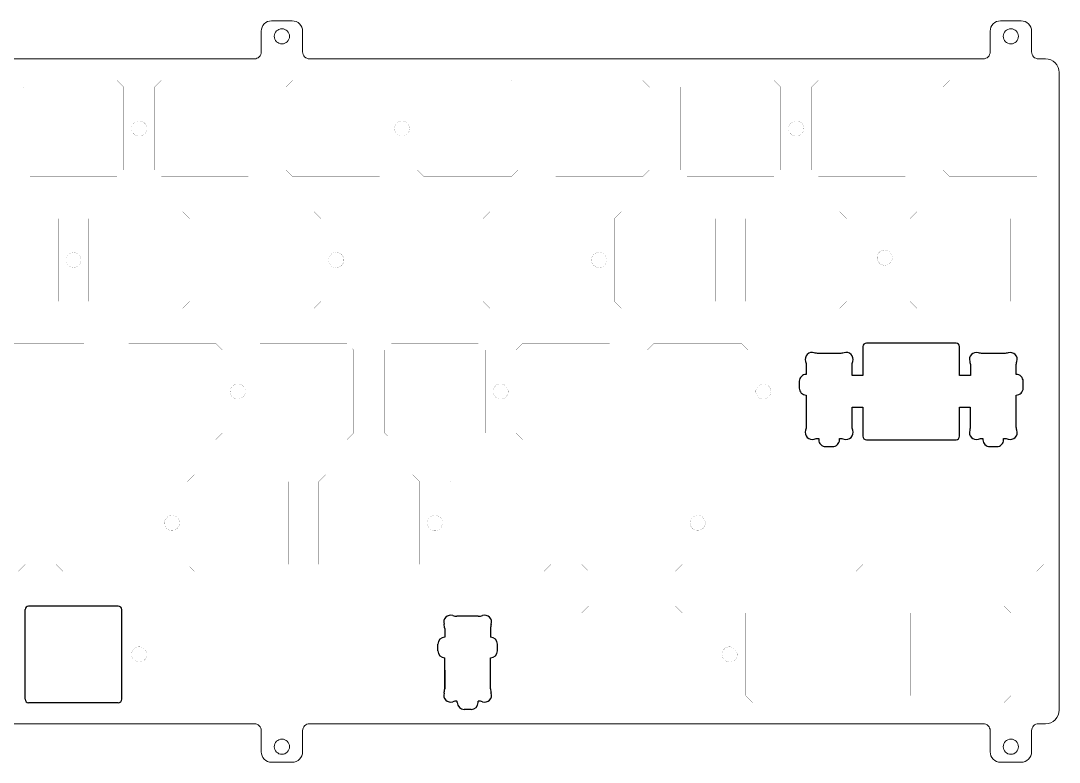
# Model space of a CAD drawing. Header units: millimetres. Extents: x 24 to 310, y 15 to 122.
# Drawn here: x 159 to 309.5, y 14.6 to 122 of the extents above; entities that cross this region are included whole.
import ezdxf

# ---------------------------------------------------------------- set-up
doc = ezdxf.new("R2010")
doc.units = ezdxf.units.MM
doc.layers.add('1', color=7, linetype='Continuous', lineweight=0)
doc.layers.add('Mechanical1', color=6, linetype='Continuous')
doc.layers.add('定位板 v10 v5 v1_定位板 v10 v5_定位板 v9_Sketch2', color=7, linetype='Continuous')

msp = doc.modelspace()

# ---------------------------------------------------------------- linework, layer by layer
for p, q in [((159.62, 23.69), (159.62, 36.69)), ((173.12, 37.19), (160.12, 37.19)), ((173.62, 23.69), (173.62, 36.69)), ((225.31, 35.72), (222.22, 35.72)), ((220.44, 33.94), (220.44, 32.69)), ((227.09, 33.94), (227.09, 32.69)), ((219.44, 30.69), (219.44, 31.69)), ((228.09, 30.69), (228.09, 31.69)), ((220.44, 25.2), (220.44, 29.69)), ((227.09, 25.2), (227.09, 29.69)), ((220.44, 27.89), (220.44, 25.2)), ((173.12, 23.19), (160.12, 23.19)), ((222.22, 23.42), (222.27, 23.42)), ((222.27, 23.22), (222.27, 23.42)), ((225.27, 23.22), (225.27, 23.42)), ((225.31, 23.42), (225.27, 23.42)), ((224.27, 22.22), (223.27, 22.22))]:
    msp.add_line(p, q)
for centre, radius, start, end in [((160.12, 36.69), 0.5, 90, 180), ((173.12, 36.69), 0.5, 0, 90), ((221.3, 34.87), 1, 72.0237, 197.9763), ((222.22, 37.72), 2, 252.0237, 270), ((225.31, 37.72), 2, 270, 287.9763), ((226.24, 34.87), 1, 342.0237, 107.9763), ((218.44, 33.94), 2, 0, 17.9763), ((229.09, 33.94), 2, 162.0237, 180), ((220.44, 31.69), 1, 90, 180), ((227.09, 31.69), 1, 0, 90), ((220.44, 30.69), 1, 180, 270), ((227.09, 30.69), 1, 270, 0), ((221.3, 24.27), 1, 162.0237, 287.9763), ((218.44, 25.2), 2, 342.0237, 0), ((226.24, 24.27), 1, 252.0237, 17.9763), ((229.09, 25.2), 2, 180, 197.9763), ((160.12, 23.69), 0.5, 180, 270), ((173.12, 23.69), 0.5, 270, 360), ((222.22, 21.42), 2, 90, 107.9763), ((223.27, 23.22), 1, 180, 270), ((224.27, 23.22), 1, 270, 0), ((225.31, 21.42), 2, 72.0237, 90)]:
    msp.add_arc(centre, radius, start, end)
at = {"layer": '1'}
msp.add_lwpolyline([(140.44, 116.49), (192.84, 116.49, 0.414214), (193.84, 117.49), (193.84, 120.5, -0.414214), (195.34, 122), (198.34, 122, -0.414214), (199.84, 120.5), (199.84, 117.49, 0.414214), (200.84, 116.49), (298.52, 116.49, 0.414214), (299.52, 117.49), (299.52, 120.5, -0.414214), (301.02, 122), (304.02, 122, -0.414214), (305.52, 120.5), (305.52, 117.49, 0.414214), (306.52, 116.49), (307.53, 116.49, -0.414214), (309.53, 114.49), (309.53, 22.14, -0.414214), (307.53, 20.14), (306.52, 20.14, 0.414214), (305.52, 19.14), (305.52, 16.07, -0.414214), (304.02, 14.57), (301.02, 14.57, -0.414214), (299.52, 16.07), (299.52, 19.14, 0.414214), (298.52, 20.14), (200.84, 20.14, 0.414214), (199.84, 19.14), (199.84, 16.07, -0.414214), (198.34, 14.57), (195.34, 14.57, -0.414214), (193.84, 16.07), (193.84, 19.14, 0.414214), (192.84, 20.14), (140.44, 20.14, 0.414214)], format="xyb", dxfattribs=at)
for centre in [(196.84, 119.75), (302.52, 119.75), (196.84, 16.82), (302.52, 16.82)]:
    msp.add_circle(centre, 1.1, dxfattribs=at)
at = {"layer": 'Mechanical1', "const_width": 0.0127}
for points in [[(159.32, 112.39), (160.32, 113.39)], [(160.32, 113.39), (172.92, 113.39)], [(172.92, 113.39), (173.92, 112.39)], [(178.37, 112.39), (179.37, 113.39)], [(179.37, 113.39), (191.97, 113.39)], [(191.97, 113.39), (192.97, 112.39)], [(197.42, 112.39), (198.42, 113.39)], [(198.42, 113.39), (211.02, 113.39)], [(211.02, 113.39), (212.02, 112.39)], [(216.47, 112.39), (217.47, 113.39)], [(217.47, 113.39), (230.07, 113.39)], [(230.07, 113.39), (231.07, 112.39)], [(235.52, 112.39), (236.52, 113.39)], [(236.52, 113.39), (249.12, 113.39)], [(249.12, 113.39), (250.12, 112.39)], [(254.57, 112.39), (255.57, 113.39)], [(255.57, 113.39), (268.17, 113.39)], [(268.17, 113.39), (269.17, 112.39)], [(273.62, 112.39), (274.62, 113.39)], [(274.62, 113.39), (287.22, 113.39)], [(287.22, 113.39), (288.22, 112.39)], [(292.67, 112.39), (293.67, 113.39)], [(293.67, 113.39), (306.27, 113.39)], [(306.27, 113.39), (307.27, 112.39)], [(159.32, 100.39), (159.32, 112.39)], [(173.92, 100.39), (173.92, 112.39)], [(178.37, 100.39), (178.37, 112.39)], [(192.97, 100.39), (192.97, 112.39)], [(197.42, 100.39), (197.42, 112.39)], [(212.02, 100.39), (212.02, 112.39)], [(216.47, 100.39), (216.47, 112.39)], [(231.07, 100.39), (231.07, 112.39)], [(235.52, 100.39), (235.52, 112.39)], [(250.12, 100.39), (250.12, 112.39)], [(254.57, 100.39), (254.57, 112.39)], [(269.17, 100.39), (269.17, 112.39)], [(273.62, 100.39), (273.62, 112.39)], [(288.22, 100.39), (288.22, 112.39)], [(292.67, 100.39), (292.67, 112.39)], [(307.27, 100.39), (307.27, 112.39)], [(159.32, 100.39), (160.32, 99.39)], [(160.32, 99.39), (172.92, 99.39)], [(172.92, 99.39), (173.92, 100.39)], [(178.37, 100.39), (179.37, 99.39)], [(179.37, 99.39), (191.97, 99.39)], [(191.97, 99.39), (192.97, 100.39)], [(197.42, 100.39), (198.42, 99.39)], [(198.42, 99.39), (211.02, 99.39)], [(211.02, 99.39), (212.02, 100.39)], [(216.47, 100.39), (217.47, 99.39)], [(217.47, 99.39), (230.07, 99.39)], [(230.07, 99.39), (231.07, 100.39)], [(235.52, 100.39), (236.52, 99.39)], [(236.52, 99.39), (249.12, 99.39)], [(249.12, 99.39), (250.12, 100.39)], [(254.57, 100.39), (255.57, 99.39)], [(255.57, 99.39), (268.17, 99.39)], [(268.17, 99.39), (269.17, 100.39)], [(273.62, 100.39), (274.62, 99.39)], [(274.62, 99.39), (287.22, 99.39)], [(287.22, 99.39), (288.22, 100.39)], [(292.67, 100.39), (293.67, 99.39)], [(293.67, 99.39), (306.27, 99.39)], [(306.27, 99.39), (307.27, 100.39)], [(150.8, 94.34), (163.4, 94.34)], [(163.4, 94.34), (164.4, 93.34)], [(164.4, 81.34), (164.4, 93.34)], [(168.85, 93.34), (169.85, 94.34)], [(168.85, 81.34), (168.85, 93.34)], [(169.85, 94.34), (182.45, 94.34)], [(182.45, 94.34), (183.45, 93.34)], [(183.45, 81.34), (183.45, 93.34)], [(187.9, 93.34), (188.9, 94.34)], [(187.9, 81.34), (187.9, 93.34)], [(188.9, 94.34), (201.5, 94.34)], [(201.5, 94.34), (202.5, 93.34)], [(202.5, 81.34), (202.5, 93.34)], [(206.95, 93.34), (207.95, 94.34)], [(206.95, 81.34), (206.95, 93.34)], [(207.95, 94.34), (220.55, 94.34)], [(220.55, 94.34), (221.55, 93.34)], [(221.55, 81.34), (221.55, 93.34)], [(226, 93.34), (227, 94.34)], [(226, 81.34), (226, 93.34)], [(227, 94.34), (239.6, 94.34)], [(239.6, 94.34), (240.6, 93.34)], [(240.6, 81.34), (240.6, 93.34)], [(245.05, 93.34), (246.05, 94.34)], [(245.05, 81.34), (245.05, 93.34)], [(246.05, 94.34), (258.65, 94.34)], [(258.65, 94.34), (259.65, 93.34)], [(259.65, 81.34), (259.65, 93.34)], [(264.1, 93.34), (265.1, 94.34)], [(264.1, 81.34), (264.1, 93.34)], [(265.1, 94.34), (277.7, 94.34)], [(277.7, 94.34), (278.7, 93.34)], [(278.7, 81.34), (278.7, 93.34)], [(287.91, 93.34), (288.91, 94.34)], [(287.91, 81.34), (287.91, 93.34)], [(288.91, 94.34), (301.51, 94.34)], [(301.51, 94.34), (302.51, 93.34)], [(302.51, 81.34), (302.51, 93.34)], [(163.4, 80.34), (164.4, 81.34)], [(168.85, 81.34), (169.85, 80.34)], [(182.45, 80.34), (183.45, 81.34)], [(187.9, 81.34), (188.9, 80.34)], [(201.5, 80.34), (202.5, 81.34)], [(206.95, 81.34), (207.95, 80.34)], [(220.55, 80.34), (221.55, 81.34)], [(226, 81.34), (227, 80.34)], [(239.6, 80.34), (240.6, 81.34)], [(245.05, 81.34), (246.05, 80.34)], [(258.65, 80.34), (259.65, 81.34)], [(264.1, 81.34), (265.1, 80.34)], [(277.7, 80.34), (278.7, 81.34)], [(287.91, 81.34), (288.91, 80.34)], [(301.51, 80.34), (302.51, 81.34)], [(150.8, 80.34), (163.4, 80.34)], [(169.85, 80.34), (182.45, 80.34)], [(188.9, 80.34), (201.5, 80.34)], [(207.95, 80.34), (220.55, 80.34)], [(227, 80.34), (239.6, 80.34)], [(246.05, 80.34), (258.65, 80.34)], [(265.1, 80.34), (277.7, 80.34)], [(288.91, 80.34), (301.51, 80.34)], [(155.56, 75.29), (168.16, 75.29)], [(168.16, 75.29), (169.16, 74.29)], [(173.61, 74.29), (174.61, 75.29)], [(174.61, 75.29), (187.21, 75.29)], [(187.21, 75.29), (188.21, 74.29)], [(192.66, 74.29), (193.66, 75.29)], [(193.66, 75.29), (206.26, 75.29)], [(206.26, 75.29), (207.26, 74.29)], [(211.71, 74.29), (212.71, 75.29)], [(212.71, 75.29), (225.31, 75.29)], [(225.31, 75.29), (226.31, 74.29)], [(230.76, 74.29), (231.76, 75.29)], [(231.76, 75.29), (244.36, 75.29)], [(244.36, 75.29), (245.36, 74.29)], [(249.81, 74.29), (250.81, 75.29)], [(250.81, 75.29), (263.41, 75.29)], [(263.41, 75.29), (264.41, 74.29)], [(169.16, 62.29), (169.16, 74.29)], [(173.61, 62.29), (173.61, 74.29)], [(188.21, 62.29), (188.21, 74.29)], [(192.66, 62.29), (192.66, 74.29)], [(207.26, 62.29), (207.26, 74.29)], [(211.71, 62.29), (211.71, 74.29)], [(226.31, 62.29), (226.31, 74.29)], [(230.76, 62.29), (230.76, 74.29)], [(245.36, 62.29), (245.36, 74.29)], [(249.81, 62.29), (249.81, 74.29)], [(264.41, 62.29), (264.41, 74.29)], [(168.16, 61.29), (169.16, 62.29)], [(173.61, 62.29), (174.61, 61.29)], [(187.21, 61.29), (188.21, 62.29)], [(192.66, 62.29), (193.66, 61.29)], [(206.26, 61.29), (207.26, 62.29)], [(211.71, 62.29), (212.71, 61.29)], [(225.31, 61.29), (226.31, 62.29)], [(230.76, 62.29), (231.76, 61.29)], [(244.36, 61.29), (245.36, 62.29)], [(249.81, 62.29), (250.81, 61.29)], [(263.41, 61.29), (264.41, 62.29)], [(155.56, 61.29), (168.16, 61.29)], [(174.61, 61.29), (187.21, 61.29)], [(193.66, 61.29), (206.26, 61.29)], [(212.71, 61.29), (225.31, 61.29)], [(231.76, 61.29), (244.36, 61.29)], [(250.81, 61.29), (263.41, 61.29)], [(158.64, 56.24), (159.64, 55.24)], [(164.09, 55.24), (165.09, 56.24)], [(165.09, 56.24), (177.69, 56.24)], [(177.69, 56.24), (178.69, 55.24)], [(183.14, 55.24), (184.14, 56.24)], [(184.14, 56.24), (196.74, 56.24)], [(196.74, 56.24), (197.74, 55.24)], [(202.19, 55.24), (203.19, 56.24)], [(203.19, 56.24), (215.79, 56.24)], [(215.79, 56.24), (216.79, 55.24)], [(221.24, 55.24), (222.24, 56.24)], [(222.24, 56.24), (234.84, 56.24)], [(234.84, 56.24), (235.84, 55.24)], [(240.29, 55.24), (241.29, 56.24)], [(241.29, 56.24), (253.89, 56.24)], [(253.89, 56.24), (254.89, 55.24)], [(266.48, 55.24), (267.48, 56.24)], [(267.48, 56.24), (280.08, 56.24)], [(280.08, 56.24), (281.08, 55.24)], [(292.67, 55.24), (293.67, 56.24)], [(293.67, 56.24), (306.27, 56.24)], [(306.27, 56.24), (307.27, 55.24)], [(159.64, 43.24), (159.64, 55.24)], [(164.09, 43.24), (164.09, 55.24)], [(178.69, 43.24), (178.69, 55.24)], [(183.14, 43.24), (183.14, 55.24)], [(197.74, 43.24), (197.74, 55.24)], [(202.19, 43.24), (202.19, 55.24)], [(216.79, 43.24), (216.79, 55.24)], [(221.24, 43.24), (221.24, 55.24)], [(235.84, 43.24), (235.84, 55.24)], [(240.29, 43.24), (240.29, 55.24)], [(254.89, 43.24), (254.89, 55.24)], [(266.48, 43.24), (266.48, 55.24)], [(281.08, 43.24), (281.08, 55.24)], [(292.67, 43.24), (292.67, 55.24)], [(307.27, 43.24), (307.27, 55.24)], [(158.64, 42.24), (159.64, 43.24)], [(164.09, 43.24), (165.09, 42.24)], [(165.09, 42.24), (177.69, 42.24)], [(177.69, 42.24), (178.69, 43.24)], [(183.14, 43.24), (184.14, 42.24)], [(184.14, 42.24), (196.74, 42.24)], [(196.74, 42.24), (197.74, 43.24)], [(202.19, 43.24), (203.19, 42.24)], [(203.19, 42.24), (215.79, 42.24)], [(215.79, 42.24), (216.79, 43.24)], [(221.24, 43.24), (222.24, 42.24)], [(222.24, 42.24), (234.84, 42.24)], [(234.84, 42.24), (235.84, 43.24)], [(240.29, 43.24), (241.29, 42.24)], [(241.29, 42.24), (253.89, 42.24)], [(253.89, 42.24), (254.89, 43.24)], [(266.48, 43.24), (267.48, 42.24)], [(267.48, 42.24), (280.08, 42.24)], [(280.08, 42.24), (281.08, 43.24)], [(292.67, 43.24), (293.67, 42.24)], [(293.67, 42.24), (306.27, 42.24)], [(306.27, 42.24), (307.27, 43.24)], [(240.29, 36.19), (241.29, 37.19)], [(240.29, 24.19), (240.29, 36.19)], [(241.29, 37.19), (253.89, 37.19)], [(253.89, 37.19), (254.89, 36.19)], [(254.89, 24.19), (254.89, 36.19)], [(264.1, 36.19), (265.1, 37.19)], [(264.1, 24.19), (264.1, 36.19)], [(265.1, 37.19), (277.7, 37.19)], [(277.7, 37.19), (278.7, 36.19)], [(278.7, 24.19), (278.7, 36.19)], [(287.92, 36.2), (288.92, 37.2)], [(287.92, 36.2), (288.92, 37.2)], [(287.92, 24.2), (287.92, 36.2)], [(287.92, 24.2), (287.92, 36.2)], [(288.92, 37.2), (301.52, 37.2)], [(288.92, 37.2), (301.52, 37.2)], [(301.52, 37.2), (302.52, 36.2)], [(301.52, 37.2), (302.52, 36.2)], [(302.52, 24.2), (302.52, 36.2)], [(302.52, 24.2), (302.52, 36.2)], [(240.29, 24.19), (241.29, 23.19)], [(253.89, 23.19), (254.89, 24.19)], [(264.1, 24.19), (265.1, 23.19)], [(277.7, 23.19), (278.7, 24.19)], [(287.92, 24.2), (288.92, 23.2)], [(287.92, 24.2), (288.92, 23.2)], [(301.52, 23.2), (302.52, 24.2)], [(301.52, 23.2), (302.52, 24.2)], [(241.29, 23.19), (253.89, 23.19)], [(265.1, 23.19), (277.7, 23.19)], [(288.92, 23.2), (301.52, 23.2)], [(288.92, 23.2), (301.52, 23.2)]]:
    msp.add_lwpolyline(points, dxfattribs=at)
at = {"layer": 'Mechanical1', "const_width": 0.00635}
for points in [[(160.32, 113.39, 1), (160.33, 113.39, 1)], [(172.92, 113.39, 1), (172.93, 113.39, 1)], [(179.37, 113.39, 1), (179.38, 113.39, 1)], [(191.97, 113.39, 1), (191.98, 113.39, 1)], [(198.42, 113.39, 1), (198.43, 113.39, 1)], [(211.02, 113.39, 1), (211.03, 113.39, 1)], [(217.47, 113.39, 1), (217.48, 113.39, 1)], [(230.07, 113.39, 1), (230.08, 113.39, 1)], [(236.52, 113.39, 1), (236.53, 113.39, 1)], [(249.12, 113.39, 1), (249.13, 113.39, 1)], [(255.57, 113.39, 1), (255.58, 113.39, 1)], [(268.17, 113.39, 1), (268.18, 113.39, 1)], [(274.62, 113.39, 1), (274.63, 113.39, 1)], [(287.22, 113.39, 1), (287.23, 113.39, 1)], [(293.67, 113.39, 1), (293.68, 113.39, 1)], [(306.27, 113.39, 1), (306.28, 113.39, 1)], [(159.32, 112.39, 1), (159.33, 112.39, 1)], [(173.92, 112.39, 1), (173.93, 112.39, 1)], [(178.37, 112.39, 1), (178.38, 112.39, 1)], [(192.97, 112.39, 1), (192.98, 112.39, 1)], [(197.42, 112.39, 1), (197.43, 112.39, 1)], [(212.02, 112.39, 1), (212.03, 112.39, 1)], [(216.47, 112.39, 1), (216.48, 112.39, 1)], [(231.07, 112.39, 1), (231.08, 112.39, 1)], [(235.52, 112.39, 1), (235.53, 112.39, 1)], [(250.12, 112.39, 1), (250.13, 112.39, 1)], [(254.57, 112.39, 1), (254.58, 112.39, 1)], [(269.17, 112.39, 1), (269.18, 112.39, 1)], [(273.62, 112.39, 1), (273.63, 112.39, 1)], [(288.22, 112.39, 1), (288.23, 112.39, 1)], [(292.67, 112.39, 1), (292.68, 112.39, 1)], [(307.27, 112.39, 1), (307.28, 112.39, 1)], [(176.15, 107.49, 1), (176.15, 107.49, 1)], [(214.25, 107.49, 1), (214.25, 107.49, 1)], [(271.4, 107.49, 1), (271.4, 107.49, 1)], [(175.05, 106.39, 1), (175.05, 106.39, 1)], [(177.25, 106.39, 1), (177.25, 106.39, 1)], [(213.15, 106.39, 1), (213.15, 106.39, 1)], [(215.35, 106.39, 1), (215.35, 106.39, 1)], [(270.3, 106.39, 1), (270.3, 106.39, 1)], [(272.5, 106.39, 1), (272.5, 106.39, 1)], [(176.15, 105.29, 1), (176.15, 105.29, 1)], [(214.25, 105.29, 1), (214.25, 105.29, 1)], [(271.4, 105.29, 1), (271.4, 105.29, 1)], [(159.32, 100.39, 1), (159.33, 100.39, 1)], [(160.32, 99.39, 1), (160.33, 99.39, 1)], [(172.92, 99.39, 1), (172.93, 99.39, 1)], [(173.92, 100.39, 1), (173.93, 100.39, 1)], [(178.37, 100.39, 1), (178.38, 100.39, 1)], [(179.37, 99.39, 1), (179.38, 99.39, 1)], [(191.97, 99.39, 1), (191.98, 99.39, 1)], [(192.97, 100.39, 1), (192.98, 100.39, 1)], [(197.42, 100.39, 1), (197.43, 100.39, 1)], [(198.42, 99.39, 1), (198.43, 99.39, 1)], [(211.02, 99.39, 1), (211.03, 99.39, 1)], [(212.02, 100.39, 1), (212.03, 100.39, 1)], [(216.47, 100.39, 1), (216.48, 100.39, 1)], [(217.47, 99.39, 1), (217.48, 99.39, 1)], [(230.07, 99.39, 1), (230.08, 99.39, 1)], [(231.07, 100.39, 1), (231.08, 100.39, 1)], [(235.52, 100.39, 1), (235.53, 100.39, 1)], [(236.52, 99.39, 1), (236.53, 99.39, 1)], [(249.12, 99.39, 1), (249.13, 99.39, 1)], [(250.12, 100.39, 1), (250.13, 100.39, 1)], [(254.57, 100.39, 1), (254.58, 100.39, 1)], [(255.57, 99.39, 1), (255.58, 99.39, 1)], [(268.17, 99.39, 1), (268.18, 99.39, 1)], [(269.17, 100.39, 1), (269.18, 100.39, 1)], [(273.62, 100.39, 1), (273.63, 100.39, 1)], [(274.62, 99.39, 1), (274.63, 99.39, 1)], [(287.22, 99.39, 1), (287.23, 99.39, 1)], [(288.22, 100.39, 1), (288.23, 100.39, 1)], [(292.67, 100.39, 1), (292.68, 100.39, 1)], [(293.67, 99.39, 1), (293.68, 99.39, 1)], [(306.27, 99.39, 1), (306.28, 99.39, 1)], [(307.27, 100.39, 1), (307.28, 100.39, 1)], [(163.4, 94.34, 1), (163.4, 94.34, 1)], [(164.4, 93.34, 1), (164.4, 93.34, 1)], [(168.85, 93.34, 1), (168.85, 93.34, 1)], [(169.85, 94.34, 1), (169.85, 94.34, 1)], [(182.45, 94.34, 1), (182.45, 94.34, 1)], [(183.45, 93.34, 1), (183.45, 93.34, 1)], [(187.9, 93.34, 1), (187.9, 93.34, 1)], [(188.9, 94.34, 1), (188.9, 94.34, 1)], [(201.5, 94.34, 1), (201.5, 94.34, 1)], [(202.5, 93.34, 1), (202.5, 93.34, 1)], [(206.95, 93.34, 1), (206.95, 93.34, 1)], [(207.95, 94.34, 1), (207.95, 94.34, 1)], [(220.55, 94.34, 1), (220.55, 94.34, 1)], [(221.55, 93.34, 1), (221.55, 93.34, 1)], [(226, 93.34, 1), (226, 93.34, 1)], [(227, 94.34, 1), (227, 94.34, 1)], [(239.6, 94.34, 1), (239.6, 94.34, 1)], [(240.6, 93.34, 1), (240.6, 93.34, 1)], [(245.05, 93.34, 1), (245.05, 93.34, 1)], [(246.05, 94.34, 1), (246.05, 94.34, 1)], [(258.65, 94.34, 1), (258.65, 94.34, 1)], [(259.65, 93.34, 1), (259.65, 93.34, 1)], [(264.1, 93.34, 1), (264.1, 93.34, 1)], [(265.1, 94.34, 1), (265.1, 94.34, 1)], [(277.7, 94.34, 1), (277.7, 94.34, 1)], [(278.7, 93.34, 1), (278.7, 93.34, 1)], [(287.91, 93.34, 1), (287.91, 93.34, 1)], [(288.91, 94.34, 1), (288.91, 94.34, 1)], [(301.51, 94.34, 1), (301.51, 94.34, 1)], [(302.51, 93.34, 1), (302.51, 93.34, 1)], [(165.52, 87.34, 1), (165.53, 87.34, 1)], [(166.62, 88.44, 1), (166.63, 88.44, 1)], [(167.72, 87.34, 1), (167.73, 87.34, 1)], [(203.62, 87.34, 1), (203.63, 87.34, 1)], [(204.72, 88.44, 1), (204.73, 88.44, 1)], [(205.82, 87.34, 1), (205.83, 87.34, 1)], [(241.72, 87.34, 1), (241.73, 87.34, 1)], [(242.82, 88.44, 1), (242.83, 88.44, 1)], [(243.92, 87.34, 1), (243.93, 87.34, 1)], [(283.12, 87.68, 1), (283.13, 87.68, 1)], [(284.22, 88.78, 1), (284.23, 88.78, 1)], [(285.32, 87.68, 1), (285.33, 87.68, 1)], [(166.62, 86.24, 1), (166.63, 86.24, 1)], [(204.72, 86.24, 1), (204.73, 86.24, 1)], [(242.82, 86.24, 1), (242.83, 86.24, 1)], [(284.22, 86.58, 1), (284.23, 86.58, 1)], [(164.4, 81.34, 1), (164.4, 81.34, 1)], [(168.85, 81.34, 1), (168.85, 81.34, 1)], [(183.45, 81.34, 1), (183.45, 81.34, 1)], [(187.9, 81.34, 1), (187.9, 81.34, 1)], [(202.5, 81.34, 1), (202.5, 81.34, 1)], [(206.95, 81.34, 1), (206.95, 81.34, 1)], [(221.55, 81.34, 1), (221.55, 81.34, 1)], [(226, 81.34, 1), (226, 81.34, 1)], [(240.6, 81.34, 1), (240.6, 81.34, 1)], [(245.05, 81.34, 1), (245.05, 81.34, 1)], [(259.65, 81.34, 1), (259.65, 81.34, 1)], [(264.1, 81.34, 1), (264.1, 81.34, 1)], [(278.7, 81.34, 1), (278.7, 81.34, 1)], [(287.91, 81.34, 1), (287.91, 81.34, 1)], [(302.51, 81.34, 1), (302.51, 81.34, 1)], [(163.4, 80.34, 1), (163.4, 80.34, 1)], [(169.85, 80.34, 1), (169.85, 80.34, 1)], [(182.45, 80.34, 1), (182.45, 80.34, 1)], [(188.9, 80.34, 1), (188.9, 80.34, 1)], [(201.5, 80.34, 1), (201.5, 80.34, 1)], [(207.95, 80.34, 1), (207.95, 80.34, 1)], [(220.55, 80.34, 1), (220.55, 80.34, 1)], [(227, 80.34, 1), (227, 80.34, 1)], [(239.6, 80.34, 1), (239.6, 80.34, 1)], [(246.05, 80.34, 1), (246.05, 80.34, 1)], [(258.65, 80.34, 1), (258.65, 80.34, 1)], [(265.1, 80.34, 1), (265.1, 80.34, 1)], [(277.7, 80.34, 1), (277.7, 80.34, 1)], [(288.91, 80.34, 1), (288.91, 80.34, 1)], [(301.51, 80.34, 1), (301.51, 80.34, 1)], [(168.16, 75.29, 1), (168.16, 75.29, 1)], [(174.61, 75.29, 1), (174.61, 75.29, 1)], [(187.21, 75.29, 1), (187.21, 75.29, 1)], [(193.66, 75.29, 1), (193.66, 75.29, 1)], [(206.26, 75.29, 1), (206.26, 75.29, 1)], [(212.71, 75.29, 1), (212.71, 75.29, 1)], [(225.31, 75.29, 1), (225.31, 75.29, 1)], [(231.76, 75.29, 1), (231.76, 75.29, 1)], [(244.36, 75.29, 1), (244.36, 75.29, 1)], [(250.81, 75.29, 1), (250.81, 75.29, 1)], [(263.41, 75.29, 1), (263.41, 75.29, 1)], [(294.36, 75.29, 1), (294.37, 75.29, 1)], [(169.16, 74.29, 1), (169.16, 74.29, 1)], [(173.61, 74.29, 1), (173.61, 74.29, 1)], [(188.21, 74.29, 1), (188.21, 74.29, 1)], [(192.66, 74.29, 1), (192.66, 74.29, 1)], [(207.26, 74.29, 1), (207.26, 74.29, 1)], [(211.71, 74.29, 1), (211.71, 74.29, 1)], [(226.31, 74.29, 1), (226.31, 74.29, 1)], [(230.76, 74.29, 1), (230.76, 74.29, 1)], [(245.36, 74.29, 1), (245.36, 74.29, 1)], [(249.81, 74.29, 1), (249.81, 74.29, 1)], [(264.41, 74.29, 1), (264.41, 74.29, 1)], [(190.43, 69.39, 1), (190.44, 69.39, 1)], [(228.53, 69.39, 1), (228.54, 69.39, 1)], [(266.63, 69.39, 1), (266.64, 69.39, 1)], [(189.33, 68.29, 1), (189.34, 68.29, 1)], [(191.53, 68.29, 1), (191.54, 68.29, 1)], [(227.43, 68.29, 1), (227.44, 68.29, 1)], [(229.63, 68.29, 1), (229.64, 68.29, 1)], [(265.53, 68.29, 1), (265.54, 68.29, 1)], [(267.73, 68.29, 1), (267.74, 68.29, 1)], [(190.43, 67.19, 1), (190.44, 67.19, 1)], [(228.53, 67.19, 1), (228.54, 67.19, 1)], [(266.63, 67.19, 1), (266.64, 67.19, 1)], [(169.16, 62.29, 1), (169.16, 62.29, 1)], [(173.61, 62.29, 1), (173.61, 62.29, 1)], [(188.21, 62.29, 1), (188.21, 62.29, 1)], [(192.66, 62.29, 1), (192.66, 62.29, 1)], [(207.26, 62.29, 1), (207.26, 62.29, 1)], [(211.71, 62.29, 1), (211.71, 62.29, 1)], [(226.31, 62.29, 1), (226.31, 62.29, 1)], [(230.76, 62.29, 1), (230.76, 62.29, 1)], [(245.36, 62.29, 1), (245.36, 62.29, 1)], [(249.81, 62.29, 1), (249.81, 62.29, 1)], [(264.41, 62.29, 1), (264.41, 62.29, 1)], [(168.16, 61.29, 1), (168.16, 61.29, 1)], [(174.61, 61.29, 1), (174.61, 61.29, 1)], [(187.21, 61.29, 1), (187.21, 61.29, 1)], [(193.66, 61.29, 1), (193.66, 61.29, 1)], [(206.26, 61.29, 1), (206.26, 61.29, 1)], [(212.71, 61.29, 1), (212.71, 61.29, 1)], [(225.31, 61.29, 1), (225.31, 61.29, 1)], [(231.76, 61.29, 1), (231.76, 61.29, 1)], [(244.36, 61.29, 1), (244.36, 61.29, 1)], [(250.81, 61.29, 1), (250.81, 61.29, 1)], [(263.41, 61.29, 1), (263.41, 61.29, 1)], [(165.08, 56.24, 1), (165.09, 56.24, 1)], [(177.68, 56.24, 1), (177.69, 56.24, 1)], [(184.13, 56.24, 1), (184.14, 56.24, 1)], [(196.73, 56.24, 1), (196.74, 56.24, 1)], [(203.18, 56.24, 1), (203.19, 56.24, 1)], [(215.78, 56.24, 1), (215.79, 56.24, 1)], [(222.23, 56.24, 1), (222.24, 56.24, 1)], [(234.83, 56.24, 1), (234.84, 56.24, 1)], [(241.28, 56.24, 1), (241.29, 56.24, 1)], [(253.88, 56.24, 1), (253.89, 56.24, 1)], [(267.48, 56.24, 1), (267.48, 56.24, 1)], [(280.08, 56.24, 1), (280.08, 56.24, 1)], [(293.67, 56.24, 1), (293.68, 56.24, 1)], [(306.27, 56.24, 1), (306.28, 56.24, 1)], [(159.63, 55.24, 1), (159.64, 55.24, 1)], [(164.08, 55.24, 1), (164.09, 55.24, 1)], [(178.68, 55.24, 1), (178.69, 55.24, 1)], [(183.13, 55.24, 1), (183.14, 55.24, 1)], [(197.73, 55.24, 1), (197.74, 55.24, 1)], [(202.18, 55.24, 1), (202.19, 55.24, 1)], [(216.78, 55.24, 1), (216.79, 55.24, 1)], [(221.23, 55.24, 1), (221.24, 55.24, 1)], [(235.83, 55.24, 1), (235.84, 55.24, 1)], [(240.28, 55.24, 1), (240.29, 55.24, 1)], [(254.88, 55.24, 1), (254.89, 55.24, 1)], [(266.48, 55.24, 1), (266.48, 55.24, 1)], [(281.08, 55.24, 1), (281.08, 55.24, 1)], [(292.67, 55.24, 1), (292.68, 55.24, 1)], [(307.27, 55.24, 1), (307.28, 55.24, 1)], [(180.91, 50.34, 1), (180.91, 50.34, 1)], [(219.01, 50.34, 1), (219.01, 50.34, 1)], [(257.11, 50.34, 1), (257.11, 50.34, 1)], [(179.81, 49.24, 1), (179.81, 49.24, 1)], [(182.01, 49.24, 1), (182.01, 49.24, 1)], [(217.91, 49.24, 1), (217.91, 49.24, 1)], [(220.11, 49.24, 1), (220.11, 49.24, 1)], [(256.01, 49.24, 1), (256.01, 49.24, 1)], [(258.21, 49.24, 1), (258.21, 49.24, 1)], [(180.91, 48.14, 1), (180.91, 48.14, 1)], [(219.01, 48.14, 1), (219.01, 48.14, 1)], [(257.11, 48.14, 1), (257.11, 48.14, 1)], [(159.63, 43.24, 1), (159.64, 43.24, 1)], [(164.08, 43.24, 1), (164.09, 43.24, 1)], [(165.08, 42.24, 1), (165.09, 42.24, 1)], [(177.68, 42.24, 1), (177.69, 42.24, 1)], [(178.68, 43.24, 1), (178.69, 43.24, 1)], [(183.13, 43.24, 1), (183.14, 43.24, 1)], [(184.13, 42.24, 1), (184.14, 42.24, 1)], [(196.73, 42.24, 1), (196.74, 42.24, 1)], [(197.73, 43.24, 1), (197.74, 43.24, 1)], [(202.18, 43.24, 1), (202.19, 43.24, 1)], [(203.18, 42.24, 1), (203.19, 42.24, 1)], [(215.78, 42.24, 1), (215.79, 42.24, 1)], [(216.78, 43.24, 1), (216.79, 43.24, 1)], [(221.23, 43.24, 1), (221.24, 43.24, 1)], [(222.23, 42.24, 1), (222.24, 42.24, 1)], [(234.83, 42.24, 1), (234.84, 42.24, 1)], [(235.83, 43.24, 1), (235.84, 43.24, 1)], [(240.28, 43.24, 1), (240.29, 43.24, 1)], [(241.28, 42.24, 1), (241.29, 42.24, 1)], [(253.88, 42.24, 1), (253.89, 42.24, 1)], [(254.88, 43.24, 1), (254.89, 43.24, 1)], [(266.48, 43.24, 1), (266.48, 43.24, 1)], [(267.48, 42.24, 1), (267.48, 42.24, 1)], [(280.08, 42.24, 1), (280.08, 42.24, 1)], [(281.08, 43.24, 1), (281.08, 43.24, 1)], [(292.67, 43.24, 1), (292.68, 43.24, 1)], [(293.67, 42.24, 1), (293.68, 42.24, 1)], [(306.27, 42.24, 1), (306.28, 42.24, 1)], [(307.27, 43.24, 1), (307.28, 43.24, 1)], [(240.28, 36.19, 1), (240.29, 36.19, 1)], [(241.28, 37.19, 1), (241.29, 37.19, 1)], [(253.88, 37.19, 1), (253.89, 37.19, 1)], [(254.88, 36.19, 1), (254.89, 36.19, 1)], [(264.1, 36.19, 1), (264.1, 36.19, 1)], [(265.1, 37.19, 1), (265.1, 37.19, 1)], [(277.7, 37.19, 1), (277.7, 37.19, 1)], [(278.7, 36.19, 1), (278.7, 36.19, 1)], [(287.91, 36.2, 1), (287.92, 36.2, 1)], [(287.92, 36.2, 1), (287.92, 36.2, 1)], [(288.91, 37.2, 1), (288.92, 37.2, 1)], [(288.92, 37.2, 1), (288.92, 37.2, 1)], [(301.51, 37.2, 1), (301.52, 37.2, 1)], [(301.52, 37.2, 1), (301.52, 37.2, 1)], [(302.51, 36.2, 1), (302.52, 36.2, 1)], [(302.52, 36.2, 1), (302.52, 36.2, 1)], [(175.05, 30.19, 1), (175.05, 30.19, 1)], [(176.15, 31.29, 1), (176.15, 31.29, 1)], [(177.25, 30.19, 1), (177.25, 30.19, 1)], [(260.64, 30.19, 1), (260.65, 30.19, 1)], [(261.74, 31.29, 1), (261.75, 31.29, 1)], [(262.84, 30.19, 1), (262.85, 30.19, 1)], [(176.15, 29.09, 1), (176.15, 29.09, 1)], [(261.74, 29.09, 1), (261.75, 29.09, 1)], [(240.28, 24.19, 1), (240.29, 24.19, 1)], [(254.88, 24.19, 1), (254.89, 24.19, 1)], [(264.1, 24.19, 1), (264.1, 24.19, 1)], [(278.7, 24.19, 1), (278.7, 24.19, 1)], [(287.91, 24.2, 1), (287.92, 24.2, 1)], [(287.92, 24.2, 1), (287.92, 24.2, 1)], [(302.51, 24.2, 1), (302.52, 24.2, 1)], [(302.52, 24.2, 1), (302.52, 24.2, 1)], [(241.28, 23.19, 1), (241.29, 23.19, 1)], [(253.88, 23.19, 1), (253.89, 23.19, 1)], [(265.1, 23.19, 1), (265.1, 23.19, 1)], [(277.7, 23.19, 1), (277.7, 23.19, 1)], [(288.91, 23.2, 1), (288.92, 23.2, 1)], [(288.92, 23.2, 1), (288.92, 23.2, 1)], [(301.51, 23.2, 1), (301.52, 23.2, 1)], [(301.52, 23.2, 1), (301.52, 23.2, 1)]]:
    msp.add_lwpolyline(points, format="xyb", close=True, dxfattribs=at)
at = {"layer": 'Mechanical1', "const_width": 0.0127}
for points in [[(175.05, 106.39, -0.414214), (176.15, 107.49)], [(176.15, 107.49, -0.414214), (177.25, 106.39)], [(213.15, 106.39, -0.414214), (214.25, 107.49)], [(214.25, 107.49, -0.414214), (215.35, 106.39)], [(270.3, 106.39, -0.414214), (271.4, 107.49)], [(271.4, 107.49, -0.414214), (272.5, 106.39)], [(176.15, 105.29, -0.414214), (175.05, 106.39)], [(177.25, 106.39, -0.414214), (176.15, 105.29)], [(214.25, 105.29, -0.414214), (213.15, 106.39)], [(215.35, 106.39, -0.414214), (214.25, 105.29)], [(271.4, 105.29, -0.414214), (270.3, 106.39)], [(272.5, 106.39, -0.414214), (271.4, 105.29)], [(165.52, 87.34, -0.414214), (166.62, 88.44)], [(166.62, 86.24, -0.414214), (165.52, 87.34)], [(166.62, 88.44, -0.414214), (167.72, 87.34)], [(167.72, 87.34, -0.414214), (166.62, 86.24)], [(203.62, 87.34, -0.414214), (204.72, 88.44)], [(204.72, 86.24, -0.414214), (203.62, 87.34)], [(204.72, 88.44, -0.414214), (205.82, 87.34)], [(205.82, 87.34, -0.414214), (204.72, 86.24)], [(241.72, 87.34, -0.414214), (242.82, 88.44)], [(242.82, 86.24, -0.414214), (241.72, 87.34)], [(242.82, 88.44, -0.414214), (243.92, 87.34)], [(243.92, 87.34, -0.414214), (242.82, 86.24)], [(283.13, 87.68, -0.414214), (284.23, 88.78)], [(284.23, 86.58, -0.414214), (283.13, 87.68)], [(284.23, 88.78, -0.414214), (285.33, 87.68)], [(285.33, 87.68, -0.414214), (284.23, 86.58)], [(189.34, 68.29, -0.414214), (190.44, 69.39)], [(190.44, 69.39, -0.414214), (191.54, 68.29)], [(227.44, 68.29, -0.414214), (228.54, 69.39)], [(228.54, 69.39, -0.414214), (229.64, 68.29)], [(265.54, 68.29, -0.414214), (266.64, 69.39)], [(266.64, 69.39, -0.414214), (267.74, 68.29)], [(190.44, 67.19, -0.414214), (189.34, 68.29)], [(191.54, 68.29, -0.414214), (190.44, 67.19)], [(228.54, 67.19, -0.414214), (227.44, 68.29)], [(229.64, 68.29, -0.414214), (228.54, 67.19)], [(266.64, 67.19, -0.414214), (265.54, 68.29)], [(267.74, 68.29, -0.414214), (266.64, 67.19)], [(179.81, 49.24, -0.414214), (180.91, 50.34)], [(180.91, 50.34, -0.414214), (182.01, 49.24)], [(217.91, 49.24, -0.414214), (219.01, 50.34)], [(219.01, 50.34, -0.414214), (220.11, 49.24)], [(256.01, 49.24, -0.414214), (257.11, 50.34)], [(257.11, 50.34, -0.414214), (258.21, 49.24)], [(180.91, 48.14, -0.414214), (179.81, 49.24)], [(182.01, 49.24, -0.414214), (180.91, 48.14)], [(219.01, 48.14, -0.414214), (217.91, 49.24)], [(220.11, 49.24, -0.414214), (219.01, 48.14)], [(257.11, 48.14, -0.414214), (256.01, 49.24)], [(258.21, 49.24, -0.414214), (257.11, 48.14)], [(175.05, 30.19, -0.414214), (176.15, 31.29)], [(176.15, 29.09, -0.414214), (175.05, 30.19)], [(176.15, 31.29, -0.414214), (177.25, 30.19)], [(177.25, 30.19, -0.414214), (176.15, 29.09)], [(260.64, 30.19, -0.414214), (261.74, 31.29)], [(261.74, 29.09, -0.414214), (260.64, 30.19)], [(261.74, 31.29, -0.414214), (262.84, 30.19)], [(262.84, 30.19, -0.414214), (261.74, 29.09)]]:
    msp.add_lwpolyline(points, format="xyb", dxfattribs=at)
at = {"layer": '定位板 v10 v5 v1_定位板 v10 v5_定位板 v9_Sketch2', "color": 7}
msp.add_lwpolyline([(279.5, 70.6), (279.5, 72.02, -0.078597), (279.59, 72.64, 0.612516), (278.33, 73.9, -0.078597), (277.72, 73.8), (274.63, 73.8, -0.078597), (274.01, 73.9, 0.612516), (272.75, 72.64, -0.078597), (272.85, 72.02), (272.85, 70.77, 0.414214), (271.85, 69.77), (271.85, 68.77, 0.414214), (272.84, 67.77), (272.84, 63.28, -0.078597), (272.75, 62.66, 0.612516), (274.01, 61.4, -0.078597), (274.62, 61.5), (274.67, 61.5), (274.67, 61.3, 0.414214), (275.67, 60.3), (276.67, 60.3, 0.414214), (277.67, 61.3), (277.67, 61.5), (277.71, 61.5, -0.078597), (278.33, 61.4, 0.612516), (279.59, 62.66, -0.078597), (279.49, 63.28), (279.49, 66), (281.07, 66), (281.07, 61.8, 0.414217), (281.57, 61.3), (294.57, 61.3, 0.41421), (295.07, 61.8), (295.07, 66), (296.64, 66), (296.64, 63.28, -0.078597), (296.55, 62.66, 0.612516), (297.81, 61.4, -0.078597), (298.42, 61.5), (298.47, 61.5), (298.47, 61.3, 0.414214), (299.47, 60.3), (300.47, 60.3, 0.414214), (301.47, 61.3), (301.47, 61.5), (301.51, 61.5, -0.078597), (302.13, 61.4, 0.612516), (303.39, 62.66, -0.078597), (303.29, 63.27), (303.29, 67.77, 0.414214), (304.3, 68.76), (304.3, 69.76, 0.414214), (303.3, 70.77), (303.3, 72.02, -0.078597), (303.39, 72.63, 0.612516), (302.13, 73.89, -0.078597), (301.52, 73.8), (298.43, 73.8, -0.078597), (297.81, 73.89, 0.612516), (296.55, 72.63, -0.078597), (296.65, 72.02), (296.65, 70.6), (295.07, 70.6), (295.07, 74.8, 0.414214), (294.57, 75.3), (281.57, 75.3, 0.414214), (281.07, 74.8), (281.07, 70.6)], format="xyb", close=True, dxfattribs=at)

doc.saveas('drawing.dxf')
